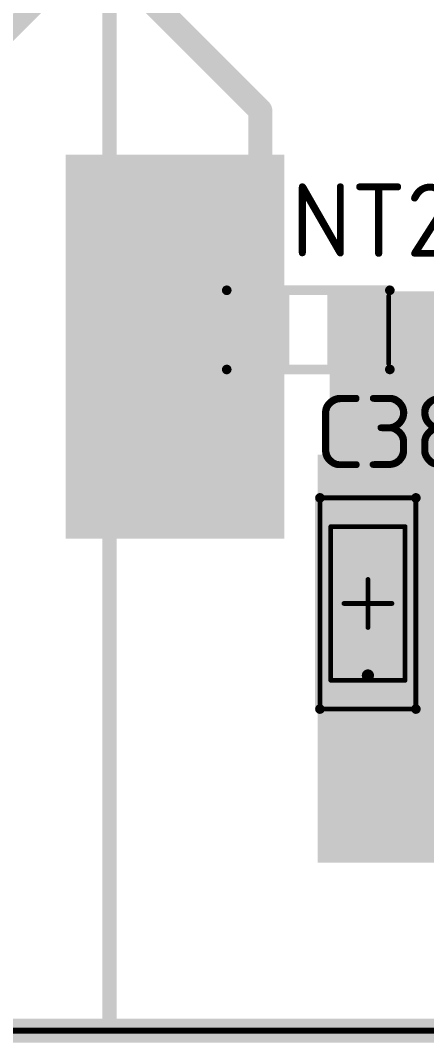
# Model space of a CAD drawing. Header units: inches. Extents: x 0 to 220, y 0 to 115.
# Drawn here: x 127.56 to 136.02, y -0.25 to 21.05 of the extents above; entities that cross this region are included whole.
import ezdxf

# ---------------------------------------------------------------- set-up
doc = ezdxf.new("R2010")
doc.units = ezdxf.units.IN
for name, color, linetype in [('Bottom Layer- Bottom', 5, 'Continuous'), ('Bottom Solder- Bot Mask', 6, 'Continuous'), ('Keep-Out Layer- Board', 6, 'Continuous'), ('Mechanical 13', 56, 'Continuous'), ('Mechanical 15', 56, 'Continuous'), ('Multi-Layer', 9, 'Continuous'), ('Top Layer- Top', 1, 'Continuous'), ('Top Overlay- Top Silk', 2, 'Continuous'), ('Top Paste- Top Paste', 8, 'Continuous'), ('Top Solder- Top Mask', 216, 'Continuous')]:
    doc.layers.add(name, color=color, linetype=linetype)
doc.styles.add('GOST type B', font='', dxfattribs={"height": 0.2})
doc.styles.get('GOST type B').set_extended_font_data('GOST type B')

# ---------------------------------------------------------------- blocks, each defined once
blk = doc.blocks.new('N__T___44')
at = {"layer": 'Top Layer- Top'}
for points in [[(-0.5, -0.625), (-0.5, 0.625), (0.5, 0.625), (0.5, -0.625)], [(1.5, -0.625), (1.5, 0.625), (2.5, 0.625), (2.5, -0.625)]]:
    blk.add_hatch(color=7, dxfattribs=at).paths.add_polyline_path(points)
at = {"layer": 'Top Paste- Top Paste'}
for points in [[(-0.5, -0.625), (-0.5, 0.625), (0.5, 0.625), (0.5, -0.625)], [(1.5, -0.625), (1.5, 0.625), (2.5, 0.625), (2.5, -0.625)]]:
    blk.add_hatch(color=7, dxfattribs=at).paths.add_polyline_path(points)
at = {"layer": 'Top Solder- Top Mask'}
for points in [[(-0.602, -0.727), (-0.602, 0.727), (0.602, 0.727), (0.602, -0.727)], [(1.398, -0.727), (1.398, 0.727), (2.602, 0.727), (2.602, -0.727)]]:
    blk.add_hatch(color=7, dxfattribs=at).paths.add_polyline_path(points)
at = {"layer": 'Mechanical 15'}
blk.add_lwpolyline([(-0.675, -0.7, 0.1, 0.1, 0), (-0.675, 0.7, 0.1, 0.1, 0)], format="xyseb", dxfattribs=at)
for points in [[(-0.7, 0.7, 0.05, 0.05, 1), (-0.65, 0.7, 0.05, 0.05, 1)], [(-0.7, -0.7, 0.05, 0.05, 1), (-0.65, -0.7, 0.05, 0.05, 1)]]:
    blk.add_lwpolyline(points, format="xyseb", close=True, dxfattribs=at)
at = {"layer": 'Top Overlay- Top Silk'}
for points in [[(-0.7, 0.825, 0.2, 0.2, 0), (-0.7, -0.825, 0.2, 0.2, 0)], [(2.7, 0.825, 0.2, 0.2, 0), (-0.7, 0.825, 0.2, 0.2, 0)], [(2.7, 0.825, 0.2, 0.2, 0), (2.7, -0.825, 0.2, 0.2, 0)], [(2.7, -0.825, 0.2, 0.2, 0), (-0.7, -0.825, 0.2, 0.2, 0)]]:
    blk.add_lwpolyline(points, format="xyseb", dxfattribs=at)
for points in [[(-0.75, 0.825, 0.1, 0.1, 1), (-0.65, 0.825, 0.1, 0.1, 1)], [(-0.75, 0.825, 0.1, 0.1, 1), (-0.65, 0.825, 0.1, 0.1, 1)], [(2.65, 0.825, 0.1, 0.1, 1), (2.75, 0.825, 0.1, 0.1, 1)], [(2.65, 0.825, 0.1, 0.1, 1), (2.75, 0.825, 0.1, 0.1, 1)], [(-0.75, -0.825, 0.1, 0.1, 1), (-0.65, -0.825, 0.1, 0.1, 1)], [(-0.75, -0.825, 0.1, 0.1, 1), (-0.65, -0.825, 0.1, 0.1, 1)], [(2.65, -0.825, 0.1, 0.1, 1), (2.75, -0.825, 0.1, 0.1, 1)], [(2.65, -0.825, 0.1, 0.1, 1), (2.75, -0.825, 0.1, 0.1, 1)]]:
    blk.add_lwpolyline(points, format="xyseb", close=True, dxfattribs=at)
blk = doc.blocks.new('CAP__1206_175')
at = {"layer": 'Top Layer- Top'}
for points in [[(-2, -0.8), (-2, 0.8), (-1, 0.8), (-1, -0.8)], [(1, -0.8), (1, 0.8), (2, 0.8), (2, -0.8)]]:
    blk.add_hatch(color=7, dxfattribs=at).paths.add_polyline_path(points)
at = {"layer": 'Top Paste- Top Paste'}
for points in [[(-2, -0.8), (-2, 0.8), (-1, 0.8), (-1, -0.8)], [(1, -0.8), (1, 0.8), (2, 0.8), (2, -0.8)]]:
    blk.add_hatch(color=7, dxfattribs=at).paths.add_polyline_path(points)
at = {"layer": 'Top Solder- Top Mask'}
for points in [[(-2.102, -0.902), (-2.102, 0.902), (-0.898, 0.902), (-0.898, -0.902)], [(0.898, -0.902), (0.898, 0.902), (2.102, 0.902), (2.102, -0.902)]]:
    blk.add_hatch(color=7, dxfattribs=at).paths.add_polyline_path(points)
at = {"layer": 'Mechanical 13'}
for points in [[(-1.6, 0.775, 0.1, 0.1, 0), (1.6, 0.775, 0.1, 0.1, 0)], [(-1.6, 0.775, 0.1, 0.1, 0), (-1.6, -0.775, 0.1, 0.1, 0)], [(1.6, 0.775, 0.1, 0.1, 0), (1.6, -0.775, 0.1, 0.1, 0)], [(-1.6, -0.775, 0.1, 0.1, 0), (1.6, -0.775, 0.1, 0.1, 0)]]:
    blk.add_lwpolyline(points, format="xyseb", dxfattribs=at)
for points in [[(-1.625, 0.775, 0.05, 0.05, 1), (-1.575, 0.775, 0.05, 0.05, 1)], [(-1.625, 0.775, 0.05, 0.05, 1), (-1.575, 0.775, 0.05, 0.05, 1)], [(1.575, 0.775, 0.05, 0.05, 1), (1.625, 0.775, 0.05, 0.05, 1)], [(1.575, 0.775, 0.05, 0.05, 1), (1.625, 0.775, 0.05, 0.05, 1)], [(-1.625, -0.775, 0.05, 0.05, 1), (-1.575, -0.775, 0.05, 0.05, 1)], [(-1.625, -0.775, 0.05, 0.05, 1), (-1.575, -0.775, 0.05, 0.05, 1)], [(1.575, -0.775, 0.05, 0.05, 1), (1.625, -0.775, 0.05, 0.05, 1)], [(1.575, -0.775, 0.05, 0.05, 1), (1.625, -0.775, 0.05, 0.05, 1)]]:
    blk.add_lwpolyline(points, format="xyseb", close=True, dxfattribs=at)
at = {"layer": 'Mechanical 15'}
for points in [[(-2.2, 1, 0.1, 0.1, 0), (-2.2, -1, 0.1, 0.1, 0)], [(-2.2, 1, 0.1, 0.1, 0), (2.2, 1, 0.1, 0.1, 0)], [(2.2, 1, 0.1, 0.1, 0), (2.2, -1, 0.1, 0.1, 0)], [(0, 0.5, 0.1, 0.1, 0), (0, -0.5, 0.1, 0.1, 0)], [(-0.5, 0, 0.1, 0.1, 0), (0.5, 0, 0.1, 0.1, 0)], [(-2.2, -1, 0.1, 0.1, 0), (2.2, -1, 0.1, 0.1, 0)]]:
    blk.add_lwpolyline(points, format="xyseb", dxfattribs=at)
for points in [[(-2.225, 1, 0.05, 0.05, 1), (-2.175, 1, 0.05, 0.05, 1)], [(-2.225, 1, 0.05, 0.05, 1), (-2.175, 1, 0.05, 0.05, 1)], [(2.175, 1, 0.05, 0.05, 1), (2.225, 1, 0.05, 0.05, 1)], [(2.175, 1, 0.05, 0.05, 1), (2.225, 1, 0.05, 0.05, 1)], [(-0.025, 0.5, 0.05, 0.05, 1), (0.025, 0.5, 0.05, 0.05, 1)], [(-0.525, 0, 0.05, 0.05, 1), (-0.475, 0, 0.05, 0.05, 1)], [(0.475, 0, 0.05, 0.05, 1), (0.525, 0, 0.05, 0.05, 1)], [(-0.025, -0.5, 0.05, 0.05, 1), (0.025, -0.5, 0.05, 0.05, 1)], [(-2.225, -1, 0.05, 0.05, 1), (-2.175, -1, 0.05, 0.05, 1)], [(-2.225, -1, 0.05, 0.05, 1), (-2.175, -1, 0.05, 0.05, 1)], [(2.175, -1, 0.05, 0.05, 1), (2.225, -1, 0.05, 0.05, 1)], [(2.175, -1, 0.05, 0.05, 1), (2.225, -1, 0.05, 0.05, 1)]]:
    blk.add_lwpolyline(points, format="xyseb", close=True, dxfattribs=at)
at = {"layer": 'Top Overlay- Top Silk'}
for points in [[(-2.2, 1, 0.2, 0.2, 0), (2.2, 1, 0.2, 0.2, 0)], [(-2.2, 1, 0.2, 0.2, 0), (-2.2, -1, 0.2, 0.2, 0)], [(2.2, 1, 0.2, 0.2, 0), (2.2, -1, 0.2, 0.2, 0)], [(-2.2, -1, 0.2, 0.2, 0), (2.2, -1, 0.2, 0.2, 0)]]:
    blk.add_lwpolyline(points, format="xyseb", dxfattribs=at)
for points in [[(-2.25, 1, 0.1, 0.1, 1), (-2.15, 1, 0.1, 0.1, 1)], [(-2.25, 1, 0.1, 0.1, 1), (-2.15, 1, 0.1, 0.1, 1)], [(2.15, 1, 0.1, 0.1, 1), (2.25, 1, 0.1, 0.1, 1)], [(2.15, 1, 0.1, 0.1, 1), (2.25, 1, 0.1, 0.1, 1)], [(-2.25, -1, 0.1, 0.1, 1), (-2.15, -1, 0.1, 0.1, 1)], [(-2.25, -1, 0.1, 0.1, 1), (-2.15, -1, 0.1, 0.1, 1)], [(2.15, -1, 0.1, 0.1, 1), (2.25, -1, 0.1, 0.1, 1)], [(2.15, -1, 0.1, 0.1, 1), (2.25, -1, 0.1, 0.1, 1)]]:
    blk.add_lwpolyline(points, format="xyseb", close=True, dxfattribs=at)

msp = doc.modelspace()

# ---------------------------------------------------------------- hatches: boundary and pattern name
at = {"layer": 'Bottom Layer- Bottom'}
h = msp.add_hatch(color=7, dxfattribs=at)
edge = h.paths.add_edge_path()
edge.add_arc((130.25, 16.6), 0.9, 0, 360)
h = msp.add_hatch(color=7, dxfattribs=at)
edge = h.paths.add_edge_path()
edge.add_arc((130.2, 11.4), 0.9, 0, 360)
msp.add_hatch(color=7, dxfattribs=at).paths.add_polyline_path([(133.75, 3.5), (160.25, 3.5), (160.25, 12), (133.75, 12)])
at = {"layer": 'Bottom Solder- Bot Mask'}
h = msp.add_hatch(color=7, dxfattribs=at)
edge = h.paths.add_edge_path()
edge.add_arc((130.25, 16.6), 1.002, 0, 360)
h = msp.add_hatch(color=7, dxfattribs=at)
edge = h.paths.add_edge_path()
edge.add_arc((130.2, 11.4), 1.002, 0, 360)
at = {"layer": 'Multi-Layer'}
msp.add_hatch(color=9, dxfattribs=at).paths.add_polyline_path([(128.5, 10.25), (133.057, 10.25), (133.057, 18.25), (128.5, 18.25)])
at = {"layer": 'Top Layer- Top'}
h = msp.add_hatch(color=7, dxfattribs=at)
edge = h.paths.add_edge_path()
edge.add_arc((130.25, 16.6), 0.9, 0, 360)
msp.add_hatch(color=1, dxfattribs=at).paths.add_polyline_path([(134, 9.925), (134, 15.4), (138.775, 15.4), (138.775, 10.717), (138.783, 10.709), (138.774, 10.7), (138, 10.7), (138, 10.065), (137.86, 9.925)])
h = msp.add_hatch(color=7, dxfattribs=at)
edge = h.paths.add_edge_path()
edge.add_arc((130.2, 11.4), 0.9, 0, 360)
at = {"layer": 'Top Solder- Top Mask'}
h = msp.add_hatch(color=7, dxfattribs=at)
edge = h.paths.add_edge_path()
edge.add_arc((130.25, 16.6), 1.002, 0, 360)
h = msp.add_hatch(color=7, dxfattribs=at)
edge = h.paths.add_edge_path()
edge.add_arc((130.2, 11.4), 1.002, 0, 360)

# ---------------------------------------------------------------- linework, layer by layer
at = {"layer": 'Bottom Layer- Bottom'}
msp.add_lwpolyline([(126, 19.5, 0.4, 0.4, 0), (128.193, 21.693, 0.4, 0.4, 0)], format="xyseb", dxfattribs=at)
at = {"layer": 'Keep-Out Layer- Board'}
for points in [[(0, 0, 0.5, 0.5, 0), (220, 0, 0.5, 0.5, 0)], [(0, 0, 0.127, 0.127, 0), (220, 0, 0.127, 0.127, 0)]]:
    msp.add_lwpolyline(points, format="xyseb", dxfattribs=at)
at = {"layer": 'Top Layer- Top'}
for points in [[(129.25, 22.477, 0.5, 0.5, 0), (132.557, 19.17, 0.5, 0.5, 0)], [(132.557, 14.6, 0.5, 0.5, 0), (132.557, 19.17, 0.5, 0.5, 0)], [(134.8, 7.399, 0.254, 0.254, 0), (136.387, 7.399, 0.254, 0.254, 0)]]:
    msp.add_lwpolyline(points, format="xyseb", dxfattribs=at)
for points in [[(132.432, 19.17, 0.25, 0.25, 1), (132.682, 19.17, 0.25, 0.25, 1)], [(132.432, 19.17, 0.25, 0.25, 1), (132.682, 19.17, 0.25, 0.25, 1)], [(132.432, 14.6, 0.25, 0.25, 1), (132.682, 14.6, 0.25, 0.25, 1)], [(134.736, 7.399, 0.127, 0.127, 1), (134.863, 7.399, 0.127, 0.127, 1)]]:
    msp.add_lwpolyline(points, format="xyseb", close=True, dxfattribs=at)
at = {"layer": 'Top Overlay- Top Silk'}
msp.add_lwpolyline([(129.415, 0.051, 0.3, 0.3, 0), (129.415, 43.5, 0.3, 0.3, 0)], format="xyseb", dxfattribs=at)
msp.add_lwpolyline([(129.34, 0.051, 0.15, 0.15, 1), (129.49, 0.051, 0.15, 0.15, 1)], format="xyseb", close=True, dxfattribs=at)

# ---------------------------------------------------------------- block references
for name, p, rotation in [('N__T___44', (134.557, 14.6), 180), ('CAP__1206_175', (134.8, 8.899), 90)]:
    msp.add_blockref(name, p, dxfattribs=dict(rotation=rotation))

# ---------------------------------------------------------------- texts
at = {"layer": 'Top Overlay- Top Silk', "style": 'GOST type B'}
for s, p in [('NT2', (133.202, 16.124)), ('C38', (133.688, 11.717))]:
    msp.add_text(s, height=1.524, dxfattribs=at).set_placement(p)

doc.saveas('drawing.dxf')
